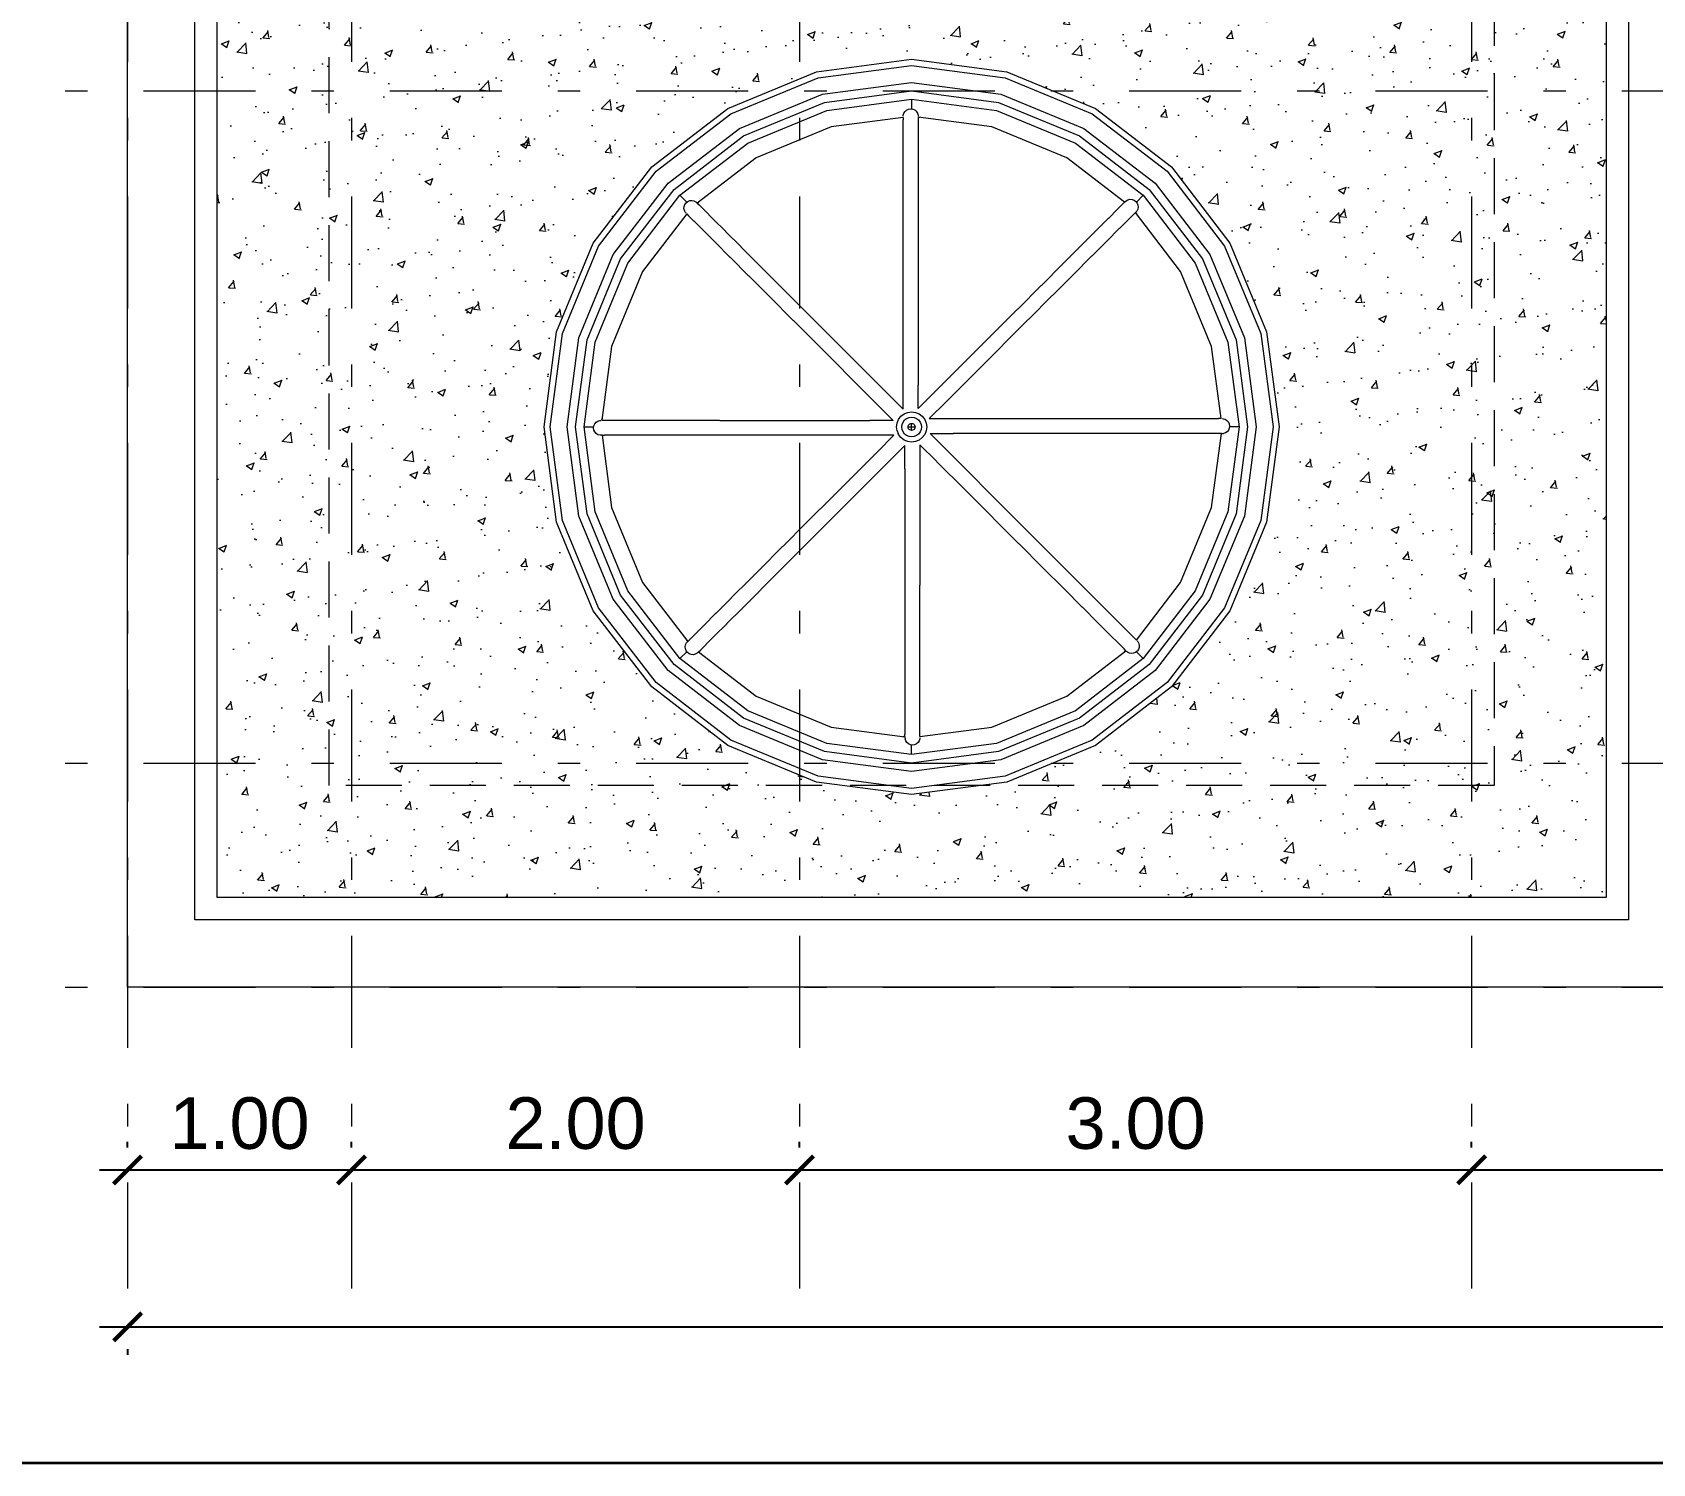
# Model space of a CAD drawing. Header units: millimetres. Extents: x -667 to -468, y -723 to -475.
# Drawn here: x -659.57 to -652.34, y -554.4 to -548.01 of the extents above; entities that cross this region are included whole.
import ezdxf

# ---------------------------------------------------------------- set-up
doc = ezdxf.new("R2010")
doc.units = ezdxf.units.MM
for name, pattern in [('CENTER', [2, 1.25, -0.25, 0.25, -0.25]), ('DASHDOT', [1, 0.5, -0.25, 0, -0.25]), ('DASHED2', [0.375, 0.25, -0.125])]:
    doc.linetypes.add(name, pattern=pattern)
doc.layers.get('0').update_dxf_attribs({"lineweight": 9})
doc.layers.get('Defpoints').update_dxf_attribs({"lineweight": 0})
for name, color, linetype, lineweight in [('dinding', 36, 'Continuous', 9), ('GRID', 250, 'CENTER', 0), ('NOTASI', 250, 'Continuous', 5)]:
    doc.layers.add(name, color=color, linetype=linetype, lineweight=lineweight)
doc.layers.add('KOP', color=1, linetype='Continuous')
doc.styles.get("Standard").update_dxf_attribs({"font": 'arial.ttf'})
doc.dimstyles.new('Copy of 1-100', dxfattribs={"dimtxt": 0.23, "dimasz": 0.125, "dimexe": 0.125, "dimexo": 0.1, "dimgap": 0.09, "dimtad": 1, "dimtoh": 1, "dimzin": 0, "dimdsep": 46, "dimtxsty": 'Standard', "dimblk": 'ARCHTICK', "dimcen": 0.09, "dimdle": 0.125, "dimclrt": 2, "dimadec": 0, "dimazin": 0, "dimtfac": 1, "dimtofl": 0, "dimtmove": 0, "dimatfit": 3, "dimldrblk": 'ARCHTICK', "dimfxl": 1, "dimtolj": 1, "dimtzin": 0, "dimarcsym": 0})

# ---------------------------------------------------------------- blocks, each defined once
blk = doc.blocks.new('EW2433')
at = {"layer": 'KOP', "color": 11, "ltscale": 0.1}
for p, q in [((500.4465, -209.5956), (483.0215, -209.5956)), ((483.0239, -209.5931), (500.4441, -209.5931))]:
    blk.add_line(p, q, dxfattribs=at)
blk = doc.blocks.new('VVC')
for p, q in [((-660.6042, -540.335), (-660.1795, -540.2791)), ((-660.5971, -540.3612), (-660.1795, -540.3063)), ((-660.1795, -540.2791), (-659.7549, -540.335)), ((-660.1795, -540.3063), (-659.7619, -540.3612)), ((-660.9999, -540.4989), (-660.6042, -540.335)), ((-660.9863, -540.5224), (-660.5971, -540.3612)), ((-660.5775, -540.4343), (-660.1795, -540.3819)), ((-660.1795, -540.3819), (-659.7815, -540.4343)), ((-659.7619, -540.3612), (-659.3728, -540.5224)), ((-659.7549, -540.335), (-659.3592, -540.4989)), ((-660.9484, -540.5879), (-660.5775, -540.4343)), ((-660.9294, -540.621), (-660.5677, -540.4712)), ((-660.5677, -540.4712), (-660.1795, -540.4201)), ((-660.558, -540.5074), (-660.1795, -540.4576)), ((-660.1795, -540.4201), (-659.7914, -540.4712)), ((-660.1795, -540.4576), (-659.8011, -540.5074)), ((-660.1795, -540.4576), (-660.1795, -540.5009)), ((-659.7914, -540.4712), (-659.4297, -540.621)), ((-659.7815, -540.4343), (-659.4106, -540.5879)), ((-661.3396, -540.7596), (-660.9999, -540.4989)), ((-661.3204, -540.7788), (-660.9863, -540.5224)), ((-660.9106, -540.6535), (-660.558, -540.5074)), ((-660.2167, -540.5381), (-660.5384, -540.5805)), ((-660.2167, -540.5381), (-660.2167, -540.5494)), ((-660.2167, -540.583), (-660.2167, -540.5494)), ((-660.2166, -540.5287), (-660.2139, -540.5198)), ((-660.2166, -540.5332), (-660.2166, -540.5287)), ((-660.2139, -540.5198), (-660.2088, -540.5119)), ((-660.2088, -540.5119), (-660.2016, -540.5058)), ((-660.2016, -540.5058), (-660.1931, -540.5018)), ((-660.1931, -540.5018), (-660.1838, -540.5004)), ((-660.1838, -540.5004), (-660.1744, -540.5015)), ((-660.1744, -540.5015), (-660.1658, -540.5052)), ((-660.1658, -540.5052), (-660.1585, -540.5112)), ((-660.1585, -540.5112), (-660.1532, -540.5189)), ((-660.1532, -540.5189), (-660.1502, -540.5277)), ((-660.1502, -540.5277), (-660.1499, -540.5332)), ((-659.8207, -540.5805), (-660.1498, -540.5371)), ((-660.1498, -540.5371), (-660.1498, -540.5484)), ((-660.1498, -540.5371), (-660.1423, -540.5381)), ((-660.1498, -540.5484), (-660.1498, -540.5485)), ((-660.1498, -540.5485), (-660.1498, -540.5821)), ((-659.8011, -540.5074), (-659.4484, -540.6535)), ((-659.3728, -540.5224), (-659.0386, -540.7788)), ((-659.3592, -540.4989), (-659.0194, -540.7596)), ((-661.2669, -540.8323), (-660.9484, -540.5879)), ((-661.24, -540.8593), (-660.9294, -540.621)), ((-660.5384, -540.5805), (-660.8728, -540.719)), ((-660.2167, -540.5831), (-660.2167, -540.583)), ((-660.2167, -540.5833), (-660.2167, -540.5831)), ((-660.2167, -540.6385), (-660.2167, -540.5833)), ((-660.1498, -540.5821), (-660.1498, -540.5823)), ((-660.1498, -540.5823), (-660.1498, -540.6376)), ((-659.4863, -540.719), (-659.8207, -540.5805)), ((-659.4297, -540.621), (-659.1191, -540.8593)), ((-659.4106, -540.5879), (-659.0921, -540.8323)), ((-661.2134, -540.8858), (-660.9106, -540.6535)), ((-660.2167, -540.6388), (-660.2167, -540.6385)), ((-660.2167, -540.6392), (-660.2167, -540.6388)), ((-660.2167, -540.7152), (-660.2167, -540.6392)), ((-660.1498, -540.6376), (-660.1498, -540.6382)), ((-660.1498, -540.6382), (-660.1498, -540.7145)), ((-659.4484, -540.6535), (-659.1456, -540.8858)), ((-661.6004, -541.0994), (-661.3396, -540.7596)), ((-660.8728, -540.719), (-661.1362, -540.921)), ((-660.2167, -540.7157), (-660.2167, -540.7152)), ((-660.2167, -540.7165), (-660.2167, -540.7157)), ((-660.2167, -540.8121), (-660.2167, -540.7165)), ((-660.1498, -540.7145), (-660.1498, -540.7155)), ((-660.1498, -540.7155), (-660.1498, -540.8115)), ((-659.2289, -540.9165), (-659.4863, -540.719)), ((-659.0194, -540.7596), (-658.7587, -541.0994)), ((-661.5768, -541.113), (-661.3204, -540.7788)), ((-661.5113, -541.1508), (-661.2669, -540.8323)), ((-660.2167, -540.8128), (-660.2167, -540.8121)), ((-660.2167, -540.814), (-660.2167, -540.8128)), ((-660.2167, -540.928), (-660.2167, -540.814)), ((-660.1498, -540.8115), (-660.1498, -540.813)), ((-660.1498, -540.813), (-660.1498, -540.9275)), ((-659.0921, -540.8323), (-658.8477, -541.1508)), ((-659.0386, -540.7788), (-658.7822, -541.113)), ((-661.4783, -541.1699), (-661.24, -540.8593)), ((-661.4458, -541.1886), (-661.2134, -540.8858)), ((-661.2134, -540.8858), (-661.1828, -540.9165)), ((-661.1787, -540.9133), (-661.17, -540.9098)), ((-661.17, -540.9098), (-661.1607, -540.9089)), ((-661.1607, -540.9089), (-661.1514, -540.9105)), ((-661.1514, -540.9105), (-661.1431, -540.9147)), ((-659.2289, -540.9165), (-659.2221, -540.9099)), ((-659.2221, -540.9099), (-659.2139, -540.9055)), ((-659.2139, -540.9055), (-659.2047, -540.9036)), ((-659.2047, -540.9036), (-659.1953, -540.9043)), ((-659.1953, -540.9043), (-659.1865, -540.9075)), ((-659.1865, -540.9075), (-659.1789, -540.9131)), ((-659.1456, -540.8858), (-659.1763, -540.9165)), ((-659.1456, -540.8858), (-658.9132, -541.1886)), ((-659.1191, -540.8593), (-658.8808, -541.1699)), ((-661.1828, -540.9691), (-661.3803, -541.2265)), ((-661.1957, -540.9449), (-661.195, -540.9355)), ((-661.1937, -540.9541), (-661.1957, -540.9449)), ((-661.195, -540.9355), (-661.1917, -540.9267)), ((-661.1893, -540.9623), (-661.1937, -540.9541)), ((-661.1917, -540.9267), (-661.1862, -540.9191)), ((-661.1862, -540.9656), (-661.1893, -540.9623)), ((-661.1862, -540.9191), (-661.1787, -540.9133)), ((-661.1828, -540.9691), (-661.1748, -540.977)), ((-661.151, -541.0008), (-661.1748, -540.9771)), ((-661.1362, -540.921), (-661.1431, -540.9147)), ((-661.1362, -540.921), (-661.1302, -540.9165)), ((-661.1362, -540.921), (-661.1282, -540.929)), ((-661.1282, -540.929), (-661.1281, -540.9291)), ((-661.1281, -540.9291), (-661.1044, -540.9528)), ((-661.1044, -540.9528), (-661.1042, -540.953)), ((-661.1042, -540.953), (-661.0651, -540.9921)), ((-660.2167, -540.9289), (-660.2167, -540.928)), ((-660.2167, -540.9304), (-660.2167, -540.9289)), ((-660.2167, -541.0613), (-660.2167, -540.9304)), ((-660.1498, -540.9275), (-660.1498, -540.9294)), ((-660.1498, -540.9294), (-660.1498, -541.0609)), ((-659.2998, -540.9875), (-659.2608, -540.9484)), ((-659.2608, -540.9484), (-659.2606, -540.9482)), ((-659.2606, -540.9482), (-659.2369, -540.9245)), ((-659.2289, -540.9165), (-659.2368, -540.9245)), ((-659.1889, -540.9711), (-659.2126, -540.9949)), ((-659.1888, -540.9711), (-659.1889, -540.9711)), ((-659.1808, -540.9631), (-659.1888, -540.9711)), ((-659.1808, -540.9631), (-659.1745, -540.9562)), ((-658.9788, -541.2265), (-659.1808, -540.9631)), ((-659.1808, -540.9631), (-659.1763, -540.9691)), ((-659.1789, -540.9131), (-659.1731, -540.9205)), ((-659.1703, -540.9478), (-659.1745, -540.9562)), ((-659.1731, -540.9205), (-659.1696, -540.9293)), ((-659.1687, -540.9386), (-659.1703, -540.9478)), ((-659.1696, -540.9293), (-659.1687, -540.9386)), ((-661.1508, -541.001), (-661.151, -541.0008)), ((-661.1118, -541.04), (-661.1508, -541.001)), ((-661.1113, -541.0406), (-661.1118, -541.04)), ((-661.0576, -541.0943), (-661.1113, -541.0406)), ((-661.0651, -540.9921), (-661.0647, -540.9926)), ((-661.0647, -540.9926), (-661.0108, -541.0465)), ((-661.0108, -541.0465), (-661.0101, -541.0472)), ((-661.0101, -541.0472), (-660.9422, -541.1151)), ((-659.4226, -541.1102), (-659.355, -541.0426)), ((-659.355, -541.0426), (-659.3541, -541.0417)), ((-659.3541, -541.0417), (-659.3003, -540.988)), ((-659.2524, -541.0346), (-659.3062, -541.0885)), ((-659.3003, -540.988), (-659.2998, -540.9875)), ((-659.2519, -541.0342), (-659.2524, -541.0346)), ((-659.2128, -540.9951), (-659.2519, -541.0342)), ((-659.2126, -540.9949), (-659.2128, -540.9951)), ((-661.7643, -541.4951), (-661.6004, -541.0994)), ((-661.738, -541.5021), (-661.5768, -541.113)), ((-661.0567, -541.0952), (-661.0576, -541.0943)), ((-660.989, -541.1628), (-661.0567, -541.0952)), ((-660.9422, -541.1151), (-660.9411, -541.1161)), ((-660.9411, -541.1161), (-660.8602, -541.1971)), ((-660.2167, -541.0643), (-660.2167, -541.0613)), ((-660.2167, -541.2102), (-660.2167, -541.0643)), ((-660.1498, -541.0609), (-660.1499, -541.0633)), ((-660.1499, -541.0633), (-660.1499, -541.2099)), ((-659.5045, -541.1922), (-659.4239, -541.1116)), ((-659.4239, -541.1116), (-659.4226, -541.1102)), ((-659.307, -541.0892), (-659.3749, -541.1571)), ((-659.3062, -541.0885), (-659.307, -541.0892)), ((-658.7822, -541.113), (-658.621, -541.5021)), ((-658.7587, -541.0994), (-658.5948, -541.4951)), ((-661.6649, -541.5217), (-661.5113, -541.1508)), ((-661.6281, -541.5316), (-661.4783, -541.1699)), ((-661.5919, -541.5413), (-661.4458, -541.1886)), ((-660.9877, -541.1641), (-660.989, -541.1628)), ((-660.9071, -541.2447), (-660.9877, -541.1641)), ((-660.8602, -541.1971), (-660.8588, -541.1985)), ((-660.8588, -541.1985), (-660.7658, -541.2914)), ((-659.5988, -541.2864), (-659.5063, -541.1939)), ((-659.5063, -541.1939), (-659.5045, -541.1922)), ((-659.3759, -541.1581), (-659.4569, -541.2391)), ((-659.3749, -541.1571), (-659.3759, -541.1581)), ((-658.9132, -541.1886), (-658.7672, -541.5413)), ((-658.8808, -541.1699), (-658.731, -541.5316)), ((-658.8477, -541.1508), (-658.6941, -541.5217)), ((-661.3803, -541.2265), (-661.5188, -541.5609)), ((-660.9053, -541.2465), (-660.9071, -541.2447)), ((-660.8128, -541.339), (-660.9053, -541.2465)), ((-660.2167, -541.2137), (-660.2167, -541.2102)), ((-660.2167, -541.8407), (-660.2167, -541.2137)), ((-660.1499, -541.2099), (-660.1499, -541.2128)), ((-660.1499, -541.2128), (-660.1499, -541.3726)), ((-659.4583, -541.2405), (-659.5512, -541.3334)), ((-659.4569, -541.2391), (-659.4583, -541.2405)), ((-658.8402, -541.5609), (-658.9788, -541.2265)), ((-660.8107, -541.3411), (-660.8128, -541.339)), ((-660.7075, -541.4443), (-660.8107, -541.3411)), ((-660.7658, -541.2914), (-660.7641, -541.2932)), ((-660.7641, -541.2932), (-660.6605, -541.3969)), ((-659.7041, -541.3918), (-659.6009, -541.2886)), ((-659.553, -541.3351), (-659.6566, -541.4388)), ((-659.6009, -541.2886), (-659.5988, -541.2864)), ((-659.5512, -541.3334), (-659.553, -541.3351)), ((-660.6605, -541.3969), (-660.6585, -541.3989)), ((-660.6585, -541.3989), (-660.5454, -541.5119)), ((-660.1499, -541.3726), (-660.1499, -541.3758)), ((-660.1499, -541.3758), (-660.1499, -541.5467)), ((-660.1499, -541.8376), (-659.7066, -541.3943)), ((-659.7066, -541.3943), (-659.7041, -541.3918)), ((-660.705, -541.4468), (-660.7075, -541.4443)), ((-660.2617, -541.8901), (-660.705, -541.4468)), ((-659.6586, -541.4408), (-659.7717, -541.5538)), ((-659.6566, -541.4388), (-659.6586, -541.4408)), ((-661.8202, -541.9197), (-661.7643, -541.4951)), ((-661.793, -541.9197), (-661.738, -541.5021)), ((-661.7173, -541.9197), (-661.6649, -541.5217)), ((-661.6792, -541.9197), (-661.6281, -541.5316)), ((-661.6417, -541.9197), (-661.5919, -541.5413)), ((-661.5188, -541.5609), (-661.5621, -541.89)), ((-660.5454, -541.5119), (-660.5432, -541.5141)), ((-660.5432, -541.5141), (-660.4223, -541.635)), ((-660.1499, -541.5467), (-660.1499, -541.5502)), ((-660.1499, -541.5502), (-660.1499, -541.73)), ((-659.7739, -541.5561), (-659.8948, -541.677)), ((-659.7717, -541.5538), (-659.7739, -541.5561)), ((-658.7979, -541.8826), (-658.8402, -541.5609)), ((-658.7672, -541.5413), (-658.7173, -541.9197)), ((-658.731, -541.5316), (-658.6798, -541.9197)), ((-658.6941, -541.5217), (-658.6417, -541.9197)), ((-658.621, -541.5021), (-658.5661, -541.9197)), ((-658.5948, -541.4951), (-658.5389, -541.9197)), ((-660.4223, -541.635), (-660.4199, -541.6375)), ((-660.4199, -541.6375), (-660.2928, -541.7646)), ((-659.8973, -541.6794), (-660.0244, -541.8065)), ((-659.8948, -541.677), (-659.8973, -541.6794)), ((-660.2928, -541.7646), (-660.2902, -541.7672)), ((-660.2167, -541.8407), (-660.2902, -541.7672)), ((-660.1499, -541.73), (-660.1499, -541.7336)), ((-660.1499, -541.8376), (-660.1499, -541.7336)), ((-660.197, -541.8546), (-660.1795, -541.8523)), ((-660.1795, -541.8523), (-660.1621, -541.8546)), ((-660.1005, -541.8826), (-660.027, -541.8091)), ((-660.0244, -541.8065), (-660.027, -541.8091)), ((-661.7643, -542.3444), (-661.8202, -541.9197)), ((-661.738, -542.3373), (-661.793, -541.9197)), ((-661.6649, -542.3178), (-661.7173, -541.9197)), ((-661.6281, -542.3079), (-661.6792, -541.9197)), ((-661.5919, -542.2982), (-661.6417, -541.9197)), ((-661.6417, -541.9197), (-661.5984, -541.9197)), ((-661.5989, -541.924), (-661.5977, -541.9147)), ((-661.5974, -541.9333), (-661.5989, -541.924)), ((-661.5977, -541.9147), (-661.594, -541.906)), ((-661.594, -541.906), (-661.5881, -541.8987)), ((-661.5881, -541.8987), (-661.5804, -541.8934)), ((-661.5804, -541.8934), (-661.5715, -541.8904)), ((-661.5715, -541.8904), (-661.5661, -541.8902)), ((-661.5621, -541.89), (-661.5612, -541.8826)), ((-661.5621, -541.89), (-661.5508, -541.89)), ((-661.5508, -541.89), (-661.5508, -541.89)), ((-661.5508, -541.89), (-661.5172, -541.89)), ((-661.5172, -541.89), (-661.5169, -541.89)), ((-661.5169, -541.89), (-661.4616, -541.89)), ((-661.4616, -541.89), (-661.461, -541.89)), ((-661.461, -541.89), (-661.3848, -541.89)), ((-661.3848, -541.89), (-661.3838, -541.89)), ((-661.3838, -541.89), (-661.2878, -541.89)), ((-661.2878, -541.89), (-661.2863, -541.89)), ((-661.2863, -541.89), (-661.1718, -541.89)), ((-661.1718, -541.89), (-661.1698, -541.89)), ((-661.1698, -541.89), (-661.0384, -541.89)), ((-661.0384, -541.89), (-661.036, -541.8901)), ((-661.036, -541.8901), (-660.8893, -541.8901)), ((-660.8893, -541.8901), (-660.8865, -541.8901)), ((-660.8865, -541.8901), (-660.7266, -541.8901)), ((-660.7266, -541.8901), (-660.7235, -541.8901)), ((-660.7235, -541.8901), (-660.5525, -541.8901)), ((-660.5525, -541.8901), (-660.5491, -541.8901)), ((-660.5491, -541.8901), (-660.3693, -541.8901)), ((-660.3693, -541.8901), (-660.3656, -541.8901)), ((-660.2617, -541.8901), (-660.3656, -541.8901)), ((-660.247, -541.9197), (-660.2447, -541.9023)), ((-660.2447, -541.9372), (-660.247, -541.9197)), ((-660.2447, -541.9023), (-660.243, -541.8982)), ((-660.243, -541.8982), (-660.2379, -541.886)), ((-660.2379, -541.886), (-660.2272, -541.8721)), ((-660.2272, -541.8721), (-660.2132, -541.8613)), ((-660.2238, -541.9197), (-660.2223, -541.9083)), ((-660.2223, -541.9312), (-660.2238, -541.9197)), ((-660.2223, -541.9083), (-660.2179, -541.8976)), ((-660.2179, -541.8976), (-660.2109, -541.8884)), ((-660.2132, -541.8613), (-660.2092, -541.8596)), ((-660.2109, -541.8884), (-660.2017, -541.8814)), ((-660.2092, -541.8596), (-660.197, -541.8546)), ((-660.2017, -541.8814), (-660.191, -541.8769)), ((-660.1949, -541.9197), (-660.1944, -541.9158)), ((-660.1944, -541.9237), (-660.1949, -541.9197)), ((-660.1949, -541.9197), (-660.1642, -541.9197)), ((-660.1944, -541.9158), (-660.1928, -541.9121)), ((-660.1928, -541.9274), (-660.1944, -541.9237)), ((-660.1928, -541.9121), (-660.1904, -541.9089)), ((-660.191, -541.8769), (-660.1795, -541.8754)), ((-660.1904, -541.9089), (-660.1872, -541.9064)), ((-660.1872, -541.9064), (-660.1835, -541.9049)), ((-660.1835, -541.9049), (-660.1795, -541.9044)), ((-660.1795, -541.8754), (-660.1681, -541.8769)), ((-660.1795, -541.9044), (-660.1756, -541.9049)), ((-660.1795, -541.9351), (-660.1795, -541.9044)), ((-660.1756, -541.9049), (-660.1718, -541.9064)), ((-660.1718, -541.9064), (-660.1687, -541.9089)), ((-660.1687, -541.9089), (-660.1662, -541.9121)), ((-660.1681, -541.8769), (-660.1574, -541.8814)), ((-660.1662, -541.9121), (-660.1647, -541.9158)), ((-660.1647, -541.9237), (-660.1662, -541.9274)), ((-660.1647, -541.9158), (-660.1642, -541.9197)), ((-660.1642, -541.9197), (-660.1647, -541.9237)), ((-660.1621, -541.8546), (-660.158, -541.8563)), ((-660.158, -541.8563), (-660.1458, -541.8613)), ((-660.1574, -541.8814), (-660.1482, -541.8884)), ((-660.1482, -541.8884), (-660.1412, -541.8976)), ((-660.1458, -541.8613), (-660.1318, -541.8721)), ((-660.1412, -541.8976), (-660.1367, -541.9083)), ((-660.1367, -541.9083), (-660.1352, -541.9197)), ((-660.1352, -541.9197), (-660.1367, -541.9312)), ((-660.1318, -541.8721), (-660.1211, -541.886)), ((-660.1211, -541.886), (-660.1194, -541.8901)), ((-660.1194, -541.8901), (-660.1144, -541.9023)), ((-660.1144, -541.9023), (-660.1121, -541.9197)), ((-660.1121, -541.9197), (-660.1144, -541.9372)), ((-660.1005, -541.8826), (-659.4735, -541.8826)), ((-659.4735, -541.8826), (-659.47, -541.8826)), ((-659.47, -541.8826), (-659.3241, -541.8826)), ((-659.3241, -541.8826), (-659.3211, -541.8826)), ((-659.3211, -541.8826), (-659.1902, -541.8826)), ((-659.1902, -541.8826), (-659.1887, -541.8826)), ((-659.1887, -541.8826), (-659.1878, -541.8826)), ((-659.1878, -541.8826), (-659.0738, -541.8826)), ((-659.0738, -541.8826), (-659.0726, -541.8826)), ((-659.0726, -541.8826), (-659.0719, -541.8826)), ((-659.0719, -541.8826), (-658.9762, -541.8826)), ((-658.9762, -541.8826), (-658.9755, -541.8826)), ((-658.9755, -541.8826), (-658.975, -541.8826)), ((-658.975, -541.8826), (-658.899, -541.8826)), ((-658.899, -541.8826), (-658.8985, -541.8826)), ((-658.8985, -541.8826), (-658.8983, -541.8826)), ((-658.8983, -541.8826), (-658.8431, -541.8826)), ((-658.8431, -541.8826), (-658.8429, -541.8826)), ((-658.8429, -541.8826), (-658.8428, -541.8826)), ((-658.8428, -541.8826), (-658.8092, -541.8826)), ((-658.7979, -541.8826), (-658.8092, -541.8826)), ((-658.793, -541.8826), (-658.7885, -541.8827)), ((-658.7885, -541.8827), (-658.7796, -541.8854)), ((-658.7796, -541.8854), (-658.7717, -541.8905)), ((-658.7717, -541.8905), (-658.7656, -541.8976)), ((-658.7173, -541.9197), (-658.7672, -542.2982)), ((-658.7656, -541.8976), (-658.7616, -541.9062)), ((-658.7613, -541.9248), (-658.765, -541.9335)), ((-658.7616, -541.9062), (-658.7602, -541.9155)), ((-658.7602, -541.9155), (-658.7613, -541.9248)), ((-658.7173, -541.9197), (-658.7607, -541.9197)), ((-658.6798, -541.9197), (-658.731, -542.3079)), ((-658.6417, -541.9197), (-658.6941, -542.3178)), ((-658.5661, -541.9197), (-658.621, -542.3373)), ((-658.5389, -541.9197), (-658.5948, -542.3444)), ((-661.5935, -541.9419), (-661.5974, -541.9333)), ((-661.5874, -541.949), (-661.5935, -541.9419)), ((-661.5795, -541.9541), (-661.5874, -541.949)), ((-661.5705, -541.9568), (-661.5795, -541.9541)), ((-661.5612, -541.9569), (-661.5705, -541.9568)), ((-661.5612, -541.9569), (-661.5188, -542.2786)), ((-661.5612, -541.9569), (-661.5499, -541.9569)), ((-661.5163, -541.9569), (-661.5498, -541.9569)), ((-661.5162, -541.9569), (-661.5163, -541.9569)), ((-661.516, -541.9569), (-661.5162, -541.9569)), ((-661.4608, -541.9569), (-661.516, -541.9569)), ((-661.4605, -541.9569), (-661.4608, -541.9569)), ((-661.46, -541.9569), (-661.4605, -541.9569)), ((-661.3841, -541.9569), (-661.46, -541.9569)), ((-661.3836, -541.9569), (-661.3841, -541.9569)), ((-661.3828, -541.9569), (-661.3836, -541.9569)), ((-661.2872, -541.9569), (-661.3828, -541.9569)), ((-661.2864, -541.9569), (-661.2872, -541.9569)), ((-661.2853, -541.9569), (-661.2864, -541.9569)), ((-661.1713, -541.9569), (-661.2853, -541.9569)), ((-661.1704, -541.9569), (-661.1713, -541.9569)), ((-661.1688, -541.9569), (-661.1704, -541.9569)), ((-661.038, -541.9569), (-661.1688, -541.9569)), ((-661.035, -541.9569), (-661.038, -541.9569)), ((-660.8891, -541.9569), (-661.035, -541.9569)), ((-660.8855, -541.9569), (-660.8891, -541.9569)), ((-660.2586, -541.9569), (-660.8855, -541.9569)), ((-660.2586, -541.9569), (-660.3321, -542.0304)), ((-660.2447, -541.9372), (-660.2396, -541.9494)), ((-660.2379, -541.9535), (-660.2396, -541.9494)), ((-660.2272, -541.9674), (-660.2379, -541.9535)), ((-660.2132, -541.9781), (-660.2272, -541.9674)), ((-660.2179, -541.9419), (-660.2223, -541.9312)), ((-660.2109, -541.9511), (-660.2179, -541.9419)), ((-660.2011, -541.9832), (-660.2132, -541.9781)), ((-660.2017, -541.9581), (-660.2109, -541.9511)), ((-660.191, -541.9625), (-660.2017, -541.9581)), ((-660.197, -541.9849), (-660.2011, -541.9832)), ((-660.1795, -541.9872), (-660.197, -541.9849)), ((-660.1904, -541.9306), (-660.1928, -541.9274)), ((-660.1795, -541.964), (-660.191, -541.9625)), ((-660.1872, -541.933), (-660.1904, -541.9306)), ((-660.1835, -541.9346), (-660.1872, -541.933)), ((-660.1795, -541.9351), (-660.1835, -541.9346)), ((-660.1756, -541.9346), (-660.1795, -541.9351)), ((-660.1681, -541.9625), (-660.1795, -541.964)), ((-660.1621, -541.9849), (-660.1795, -541.9872)), ((-660.1718, -541.933), (-660.1756, -541.9346)), ((-660.1687, -541.9306), (-660.1718, -541.933)), ((-660.1662, -541.9274), (-660.1687, -541.9306)), ((-660.1574, -541.9581), (-660.1681, -541.9625)), ((-660.1499, -541.9798), (-660.1621, -541.9849)), ((-660.1482, -541.9511), (-660.1574, -541.9581)), ((-660.1458, -541.9781), (-660.1499, -541.9798)), ((-660.1412, -541.9419), (-660.1482, -541.9511)), ((-660.1318, -541.9674), (-660.1458, -541.9781)), ((-660.1367, -541.9312), (-660.1412, -541.9419)), ((-660.1211, -541.9535), (-660.1318, -541.9674)), ((-660.1161, -541.9413), (-660.1211, -541.9535)), ((-660.1144, -541.9372), (-660.1161, -541.9413)), ((-660.0974, -541.9494), (-659.9934, -541.9493)), ((-660.0974, -541.9494), (-659.654, -542.3927)), ((-659.9898, -541.9494), (-659.9934, -541.9493)), ((-659.81, -541.9494), (-659.9898, -541.9494)), ((-659.8065, -541.9494), (-659.81, -541.9494)), ((-659.6356, -541.9494), (-659.8065, -541.9494)), ((-659.6324, -541.9494), (-659.6356, -541.9494)), ((-659.4725, -541.9494), (-659.6324, -541.9494)), ((-659.4697, -541.9494), (-659.4725, -541.9494)), ((-659.3231, -541.9494), (-659.4697, -541.9494)), ((-659.3207, -541.9494), (-659.3231, -541.9494)), ((-659.1892, -541.9494), (-659.3207, -541.9494)), ((-659.1873, -541.9494), (-659.1892, -541.9494)), ((-659.0728, -541.9494), (-659.1873, -541.9494)), ((-659.0713, -541.9494), (-659.0728, -541.9494)), ((-658.9753, -541.9494), (-659.0713, -541.9494)), ((-658.9742, -541.9495), (-658.9753, -541.9494)), ((-658.898, -541.9495), (-658.9742, -541.9495)), ((-658.8974, -541.9495), (-658.898, -541.9495)), ((-658.8421, -541.9495), (-658.8974, -541.9495)), ((-658.8419, -541.9495), (-658.8421, -541.9495)), ((-658.8082, -541.9495), (-658.8419, -541.9495)), ((-658.8402, -542.2786), (-658.7969, -541.9495)), ((-658.8082, -541.9495), (-658.8082, -541.9495)), ((-658.7969, -541.9495), (-658.8082, -541.9495)), ((-658.7969, -541.9495), (-658.7979, -541.9569)), ((-658.7969, -541.9495), (-658.7875, -541.9491)), ((-658.7787, -541.9461), (-658.7875, -541.9491)), ((-658.771, -541.9408), (-658.7787, -541.9461)), ((-658.765, -541.9335), (-658.771, -541.9408)), ((-660.2092, -542.0019), (-660.6525, -542.4452)), ((-660.4618, -542.1601), (-660.3347, -542.033)), ((-660.3347, -542.033), (-660.3321, -542.0304)), ((-660.2091, -542.1058), (-660.2092, -542.0019)), ((-660.1424, -541.9988), (-660.0689, -542.0723)), ((-660.1424, -541.9988), (-660.1424, -542.6257)), ((-660.2091, -542.1058), (-660.2092, -542.1095)), ((-660.2092, -542.1095), (-660.2092, -542.2893)), ((-660.0663, -542.0749), (-660.0689, -542.0723)), ((-659.9392, -542.202), (-660.0663, -542.0749)), ((-660.5851, -542.2834), (-660.4642, -542.1625)), ((-660.4642, -542.1625), (-660.4618, -542.1601)), ((-659.9367, -542.2044), (-659.9392, -542.202)), ((-659.8159, -542.3253), (-659.9367, -542.2044)), ((-661.5188, -542.2786), (-661.3803, -542.613)), ((-660.7004, -542.3987), (-660.5874, -542.2856)), ((-660.5874, -542.2856), (-660.5851, -542.2834)), ((-658.9788, -542.613), (-658.8402, -542.2786)), ((-661.6004, -542.7401), (-661.7643, -542.3444)), ((-661.5768, -542.7265), (-661.738, -542.3373)), ((-661.5113, -542.6886), (-661.6649, -542.3178)), ((-661.4783, -542.6696), (-661.6281, -542.3079)), ((-661.4458, -542.6508), (-661.5919, -542.2982)), ((-660.2092, -542.2893), (-660.2092, -542.2927)), ((-660.2092, -542.2927), (-660.2092, -542.4637)), ((-659.8136, -542.3276), (-659.8159, -542.3253)), ((-659.7006, -542.4406), (-659.8136, -542.3276)), ((-658.7672, -542.2982), (-658.9132, -542.6508)), ((-658.731, -542.3079), (-658.8808, -542.6696)), ((-658.6941, -542.3178), (-658.8477, -542.6886)), ((-658.621, -542.3373), (-658.7822, -542.7265)), ((-658.5948, -542.3444), (-658.7587, -542.7401)), ((-660.8061, -542.5043), (-660.7024, -542.4007)), ((-660.7024, -542.4007), (-660.7004, -542.3987)), ((-659.654, -542.3927), (-659.6515, -542.3952)), ((-659.6515, -542.3952), (-659.5484, -542.4984)), ((-660.655, -542.4477), (-660.7581, -542.5509)), ((-660.6525, -542.4452), (-660.655, -542.4477)), ((-660.2092, -542.4637), (-660.2092, -542.4669)), ((-660.2092, -542.4669), (-660.2092, -542.6267)), ((-659.6986, -542.4426), (-659.7006, -542.4406)), ((-659.5949, -542.5463), (-659.6986, -542.4426)), ((-659.5484, -542.4984), (-659.5462, -542.5005)), ((-659.5462, -542.5005), (-659.4537, -542.593)), ((-660.9008, -542.599), (-660.8078, -542.506)), ((-660.7603, -542.553), (-660.8528, -542.6456)), ((-660.8078, -542.506), (-660.8061, -542.5043)), ((-660.7581, -542.5509), (-660.7603, -542.553)), ((-659.5932, -542.548), (-659.5949, -542.5463)), ((-659.5003, -542.641), (-659.5932, -542.548)), ((-661.3803, -542.613), (-661.1782, -542.8764)), ((-660.9831, -542.6813), (-660.9022, -542.6004)), ((-660.8545, -542.6473), (-660.9351, -542.7279)), ((-660.9022, -542.6004), (-660.9008, -542.599)), ((-660.8528, -542.6456), (-660.8545, -542.6473)), ((-660.2092, -542.6267), (-660.2092, -542.6295)), ((-660.2092, -542.6295), (-660.2092, -542.7762)), ((-660.1424, -542.6293), (-660.1424, -542.6257)), ((-660.1424, -542.7752), (-660.1424, -542.6293)), ((-659.4989, -542.6424), (-659.5003, -542.641)), ((-659.4179, -542.7233), (-659.4989, -542.6424)), ((-659.4537, -542.593), (-659.452, -542.5947)), ((-659.452, -542.5947), (-659.3714, -542.6754)), ((-659.1763, -542.8704), (-658.9788, -542.613)), ((-661.2669, -543.0071), (-661.5113, -542.6886)), ((-661.24, -542.9802), (-661.4783, -542.6696)), ((-661.2134, -542.9536), (-661.4458, -542.6508)), ((-661.0521, -542.7503), (-660.9842, -542.6824)), ((-660.9842, -542.6824), (-660.9831, -542.6813)), ((-659.3714, -542.6754), (-659.37, -542.6767)), ((-659.37, -542.6767), (-659.3024, -542.7443)), ((-658.9132, -542.6508), (-659.1456, -542.9536)), ((-658.8808, -542.6696), (-659.1191, -542.9802)), ((-658.8477, -542.6886), (-659.0921, -543.0071)), ((-661.3396, -543.0798), (-661.6004, -542.7401)), ((-661.3204, -543.0606), (-661.5768, -542.7265)), ((-661.1067, -542.8049), (-661.0528, -542.751)), ((-661.0528, -542.751), (-661.0521, -542.7503)), ((-660.9365, -542.7292), (-661.0041, -542.7969)), ((-660.9351, -542.7279), (-660.9365, -542.7292)), ((-660.2092, -542.7762), (-660.2092, -542.7786)), ((-660.2092, -542.7786), (-660.2092, -542.91)), ((-660.1424, -542.7782), (-660.1424, -542.7752)), ((-660.1424, -542.909), (-660.1424, -542.7782)), ((-659.4169, -542.7244), (-659.4179, -542.7233)), ((-659.349, -542.7923), (-659.4169, -542.7244)), ((-659.3483, -542.793), (-659.349, -542.7923)), ((-659.3024, -542.7443), (-659.3015, -542.7452)), ((-659.3015, -542.7452), (-659.2478, -542.7989)), ((-658.7822, -542.7265), (-659.0386, -543.0606)), ((-658.7587, -542.7401), (-659.0194, -543.0798)), ((-661.1702, -542.8683), (-661.1464, -542.8446)), ((-661.1464, -542.8446), (-661.1462, -542.8444)), ((-661.1462, -542.8444), (-661.1071, -542.8053)), ((-661.1071, -542.8053), (-661.1067, -542.8049)), ((-661.0592, -542.852), (-661.0982, -542.891)), ((-661.0587, -542.8515), (-661.0592, -542.852)), ((-661.005, -542.7978), (-661.0587, -542.8515)), ((-661.0041, -542.7969), (-661.005, -542.7978)), ((-659.2944, -542.8469), (-659.3483, -542.793)), ((-659.294, -542.8473), (-659.2944, -542.8469)), ((-659.2549, -542.8865), (-659.294, -542.8473)), ((-659.2478, -542.7989), (-659.2473, -542.7994)), ((-659.2473, -542.7994), (-659.2082, -542.8385)), ((-659.2082, -542.8385), (-659.208, -542.8387)), ((-659.208, -542.8387), (-659.1843, -542.8624)), ((-659.1763, -542.8704), (-659.1843, -542.8624)), ((-661.2134, -542.9536), (-661.1828, -542.923)), ((-661.1904, -542.9009), (-661.1887, -542.8916)), ((-661.1894, -542.9102), (-661.1904, -542.9009)), ((-661.1859, -542.919), (-661.1894, -542.9102)), ((-661.1887, -542.8916), (-661.1846, -542.8833)), ((-661.1801, -542.9264), (-661.1859, -542.919)), ((-661.1782, -542.8764), (-661.1846, -542.8833)), ((-661.1782, -542.8764), (-661.1828, -542.8704)), ((-661.1725, -542.932), (-661.1801, -542.9264)), ((-661.1782, -542.8764), (-661.1702, -542.8684)), ((-661.1637, -542.9352), (-661.1725, -542.932)), ((-661.1702, -542.8684), (-661.1702, -542.8683)), ((-661.1543, -542.9359), (-661.1637, -542.9352)), ((-661.1452, -542.934), (-661.1543, -542.9359)), ((-661.1369, -542.9295), (-661.1452, -542.934)), ((-661.1302, -542.923), (-661.1369, -542.9295)), ((-661.1302, -542.923), (-661.1222, -542.915)), ((-661.1302, -542.923), (-660.8728, -543.1205)), ((-661.0985, -542.8912), (-661.1222, -542.915)), ((-661.0982, -542.891), (-661.0985, -542.8912)), ((-660.2092, -542.91), (-660.2092, -542.912)), ((-660.2092, -542.912), (-660.2092, -543.0265)), ((-660.1423, -542.9106), (-660.1424, -542.909)), ((-660.1424, -542.9115), (-660.1423, -542.9106)), ((-660.1424, -543.0255), (-660.1424, -542.9115)), ((-659.4863, -543.1205), (-659.2229, -542.9184)), ((-659.2547, -542.8866), (-659.2549, -542.8865)), ((-659.2309, -542.9104), (-659.2547, -542.8866)), ((-659.2309, -542.9104), (-659.2309, -542.9104)), ((-659.2229, -542.9184), (-659.2309, -542.9104)), ((-659.2229, -542.9184), (-659.2289, -542.923)), ((-659.216, -542.9248), (-659.22, -542.9211)), ((-659.2076, -542.9289), (-659.216, -542.9248)), ((-659.1984, -542.9306), (-659.2076, -542.9289)), ((-659.189, -542.9296), (-659.1984, -542.9306)), ((-659.1803, -542.9261), (-659.189, -542.9296)), ((-659.1729, -542.9204), (-659.1803, -542.9261)), ((-659.1456, -542.9536), (-659.1763, -542.923)), ((-659.1729, -542.8739), (-659.1697, -542.8771)), ((-659.1673, -542.9128), (-659.1729, -542.9204)), ((-659.1697, -542.8771), (-659.1653, -542.8854)), ((-659.1641, -542.9039), (-659.1673, -542.9128)), ((-659.1653, -542.8854), (-659.1634, -542.8946)), ((-659.1634, -542.8946), (-659.1641, -542.9039)), ((-660.9484, -543.2515), (-661.2669, -543.0071)), ((-660.9294, -543.2185), (-661.24, -542.9802)), ((-660.9106, -543.186), (-661.2134, -542.9536)), ((-659.1456, -542.9536), (-659.4484, -543.186)), ((-659.1191, -542.9802), (-659.4297, -543.2185)), ((-659.0921, -543.0071), (-659.4106, -543.2515)), ((-660.9999, -543.3406), (-661.3396, -543.0798)), ((-660.9863, -543.317), (-661.3204, -543.0606)), ((-660.2092, -543.0265), (-660.2092, -543.028)), ((-660.2092, -543.028), (-660.2092, -543.124)), ((-660.1423, -543.0267), (-660.1424, -543.0255)), ((-660.1424, -543.0274), (-660.1423, -543.0267)), ((-660.1424, -543.123), (-660.1424, -543.0274)), ((-659.0386, -543.0606), (-659.3728, -543.317)), ((-659.0194, -543.0798), (-659.3592, -543.3406)), ((-660.8728, -543.1205), (-660.5384, -543.259)), ((-660.2092, -543.124), (-660.2093, -543.125)), ((-660.2093, -543.125), (-660.2093, -543.2012)), ((-660.1423, -543.1238), (-660.1424, -543.123)), ((-660.1424, -543.1243), (-660.1423, -543.1238)), ((-660.1424, -543.2003), (-660.1424, -543.1243)), ((-659.8207, -543.259), (-659.4863, -543.1205)), ((-660.5677, -543.3683), (-660.9294, -543.2185)), ((-660.558, -543.3321), (-660.9106, -543.186)), ((-660.2093, -543.2012), (-660.2093, -543.2018)), ((-660.2093, -543.2018), (-660.2093, -543.2572)), ((-660.1423, -543.2007), (-660.1424, -543.2003)), ((-660.1424, -543.201), (-660.1423, -543.2007)), ((-660.1424, -543.2562), (-660.1424, -543.201)), ((-659.4484, -543.186), (-659.8011, -543.3321)), ((-659.4297, -543.2185), (-659.7914, -543.3683)), ((-660.5775, -543.4052), (-660.9484, -543.2515)), ((-660.5384, -543.259), (-660.2093, -543.3023)), ((-660.2093, -543.2572), (-660.2093, -543.2574)), ((-660.2093, -543.2574), (-660.2093, -543.291)), ((-660.2093, -543.3023), (-660.2093, -543.2911)), ((-660.1423, -543.2564), (-660.1424, -543.2562)), ((-660.1423, -543.2565), (-660.1423, -543.2564)), ((-660.1423, -543.29), (-660.1423, -543.2565)), ((-660.1423, -543.3014), (-659.8207, -543.259)), ((-660.1423, -543.2901), (-660.1423, -543.29)), ((-660.1423, -543.3014), (-660.1423, -543.2901)), ((-659.4106, -543.2515), (-659.7815, -543.4052)), ((-660.6042, -543.5045), (-660.9999, -543.3406)), ((-660.5971, -543.4782), (-660.9863, -543.317)), ((-660.1795, -543.4194), (-660.5677, -543.3683)), ((-660.1795, -543.3819), (-660.558, -543.3321)), ((-660.2093, -543.3023), (-660.2167, -543.3014)), ((-660.2093, -543.3023), (-660.2089, -543.3117)), ((-660.2059, -543.3206), (-660.2089, -543.3117)), ((-660.2006, -543.3283), (-660.2059, -543.3206)), ((-660.1933, -543.3342), (-660.2006, -543.3283)), ((-660.1846, -543.3379), (-660.1933, -543.3342)), ((-660.1753, -543.3391), (-660.1846, -543.3379)), ((-659.8011, -543.3321), (-660.1795, -543.3819)), ((-660.1795, -543.3819), (-660.1795, -543.3386)), ((-659.7914, -543.3683), (-660.1795, -543.4194)), ((-660.1659, -543.3377), (-660.1753, -543.3391)), ((-660.1574, -543.3337), (-660.1659, -543.3377)), ((-660.1503, -543.3276), (-660.1574, -543.3337)), ((-660.1452, -543.3197), (-660.1503, -543.3276)), ((-660.1425, -543.3108), (-660.1452, -543.3197)), ((-660.1424, -543.3063), (-660.1425, -543.3108)), ((-659.3728, -543.317), (-659.7619, -543.4782)), ((-659.3592, -543.3406), (-659.7549, -543.5045)), ((-660.1795, -543.4576), (-660.5775, -543.4052)), ((-659.7815, -543.4052), (-660.1795, -543.4576)), ((-660.1795, -543.5604), (-660.6042, -543.5045)), ((-660.1795, -543.5332), (-660.5971, -543.4782)), ((-659.7619, -543.4782), (-660.1795, -543.5332)), ((-659.7549, -543.5045), (-660.1795, -543.5604))]:
    blk.add_line(p, q)
blk = doc.blocks.new('_ArchTick')
at = {"color": 0, "linetype": 'ByBlock', "const_width": 0.15}
blk.add_lwpolyline([(-0.5, -0.5), (0.5, 0.5)], dxfattribs=at)
blk = doc.blocks.new('*D732')
at = {"layer": 'Defpoints', "color": 0}
for p in [(-659.1483, -553.086), (-658.1483, -553.086), (-658.1483, -553.086)]:
    blk.add_point(p, dxfattribs=at)
at = {"layer": 'NOTASI', "color": 0, "lineweight": -2}
for p, q in [((-659.1483, -552.986), (-659.1483, -552.961)), ((-658.1483, -552.986), (-658.1483, -552.961)), ((-659.2733, -553.086), (-658.0233, -553.086))]:
    blk.add_line(p, q, dxfattribs=at)
at = {"layer": 'NOTASI', "color": 0, "lineweight": -2, "xscale": 0.125, "yscale": 0.125, "zscale": 0.125, "rotation": 180}
blk.add_blockref('_ArchTick', (-659.1483, -553.086), dxfattribs=at)
at = {"layer": 'NOTASI', "color": 0, "lineweight": -2, "xscale": 0.125, "yscale": 0.125, "zscale": 0.125}
blk.add_blockref('_ArchTick', (-658.1483, -553.086), dxfattribs=at)
at = {"layer": 'NOTASI', "color": 2, "insert": (-658.6483, -552.8785), "char_height": 0.23, "attachment_point": 5}
blk.add_mtext('\\A1;1.00', dxfattribs=at)
blk = doc.blocks.new('*D733')
at = {"layer": 'Defpoints', "color": 0}
for p in [(-659.1483, -553.786), (-641.1483, -553.786), (-641.1483, -553.786)]:
    blk.add_point(p, dxfattribs=at)
at = {"layer": 'NOTASI', "color": 0, "lineweight": -2}
for p, q in [((-641.1483, -553.686), (-641.1483, -553.661)), ((-659.2733, -553.786), (-641.0233, -553.786)), ((-659.1483, -553.886), (-659.1483, -553.911))]:
    blk.add_line(p, q, dxfattribs=at)
at = {"layer": 'NOTASI', "color": 0, "lineweight": -2, "xscale": 0.125, "yscale": 0.125, "zscale": 0.125, "rotation": 180}
blk.add_blockref('_ArchTick', (-659.1483, -553.786), dxfattribs=at)
at = {"layer": 'NOTASI', "color": 0, "lineweight": -2, "xscale": 0.125, "yscale": 0.125, "zscale": 0.125}
blk.add_blockref('_ArchTick', (-641.1483, -553.786), dxfattribs=at)
at = {"layer": 'NOTASI', "color": 2, "insert": (-650.1483, -553.5785), "char_height": 0.23, "attachment_point": 5}
blk.add_mtext('\\A1;18.00', dxfattribs=at)
blk = doc.blocks.new('*D734')
at = {"layer": 'Defpoints', "color": 0}
for p in [(-658.1483, -553.086), (-656.1483, -553.086), (-656.1483, -553.086)]:
    blk.add_point(p, dxfattribs=at)
at = {"layer": 'NOTASI', "color": 0, "lineweight": -2}
for p, q in [((-658.1483, -552.986), (-658.1483, -552.961)), ((-656.1483, -552.986), (-656.1483, -552.961)), ((-658.2733, -553.086), (-656.0233, -553.086))]:
    blk.add_line(p, q, dxfattribs=at)
at = {"layer": 'NOTASI', "color": 0, "lineweight": -2, "xscale": 0.125, "yscale": 0.125, "zscale": 0.125, "rotation": 180}
blk.add_blockref('_ArchTick', (-658.1483, -553.086), dxfattribs=at)
at = {"layer": 'NOTASI', "color": 0, "lineweight": -2, "xscale": 0.125, "yscale": 0.125, "zscale": 0.125}
blk.add_blockref('_ArchTick', (-656.1483, -553.086), dxfattribs=at)
at = {"layer": 'NOTASI', "color": 2, "insert": (-657.1483, -552.8785), "char_height": 0.23, "attachment_point": 5}
blk.add_mtext('\\A1;2.00', dxfattribs=at)
blk = doc.blocks.new('*D735')
at = {"layer": 'Defpoints', "color": 0}
for p in [(-656.1483, -553.086), (-653.1483, -553.086), (-653.1483, -553.086)]:
    blk.add_point(p, dxfattribs=at)
at = {"layer": 'NOTASI', "color": 0, "lineweight": -2}
for p, q in [((-656.1483, -552.986), (-656.1483, -552.961)), ((-653.1483, -552.986), (-653.1483, -552.961)), ((-656.2733, -553.086), (-653.0233, -553.086))]:
    blk.add_line(p, q, dxfattribs=at)
at = {"layer": 'NOTASI', "color": 0, "lineweight": -2, "xscale": 0.125, "yscale": 0.125, "zscale": 0.125, "rotation": 180}
blk.add_blockref('_ArchTick', (-656.1483, -553.086), dxfattribs=at)
at = {"layer": 'NOTASI', "color": 0, "lineweight": -2, "xscale": 0.125, "yscale": 0.125, "zscale": 0.125}
blk.add_blockref('_ArchTick', (-653.1483, -553.086), dxfattribs=at)
at = {"layer": 'NOTASI', "color": 2, "insert": (-654.6483, -552.8784), "char_height": 0.23, "attachment_point": 5}
blk.add_mtext('\\A1;3.00', dxfattribs=at)
blk = doc.blocks.new('*D736')
at = {"layer": 'Defpoints', "color": 0}
for p in [(-653.1483, -553.086), (-649.6483, -553.086), (-649.6483, -553.086)]:
    blk.add_point(p, dxfattribs=at)
at = {"layer": 'NOTASI', "color": 0, "lineweight": -2}
for p, q in [((-653.1483, -552.986), (-653.1483, -552.961)), ((-649.6483, -552.986), (-649.6483, -552.961)), ((-653.2733, -553.086), (-649.5233, -553.086))]:
    blk.add_line(p, q, dxfattribs=at)
at = {"layer": 'NOTASI', "color": 0, "lineweight": -2, "xscale": 0.125, "yscale": 0.125, "zscale": 0.125, "rotation": 180}
blk.add_blockref('_ArchTick', (-653.1483, -553.086), dxfattribs=at)
at = {"layer": 'NOTASI', "color": 0, "lineweight": -2, "xscale": 0.125, "yscale": 0.125, "zscale": 0.125}
blk.add_blockref('_ArchTick', (-649.6483, -553.086), dxfattribs=at)
at = {"layer": 'NOTASI', "color": 2, "insert": (-651.3983, -552.8784), "char_height": 0.23, "attachment_point": 5}
blk.add_mtext('\\A1;3.50', dxfattribs=at)

msp = doc.modelspace()

# ---------------------------------------------------------------- hatches: boundary and pattern name
at = {"layer": 'NOTASI'}
h = msp.add_hatch(dxfattribs=at)
h.set_pattern_fill('AR-CONC', color=256, scale=0.002, style=0)
h.set_pattern_definition([(50, (0, 0), (0.36436934, -0.03187817), [0.0381, -0.4191]), (355, (0, 0), (-0.07048565, 0.38211329), [0.03048, -0.33528]), (100.451, (0.03036, -0.00266), (0.293885, 0.35023338), [0.03238, -0.35618]), (46.1842, (0, 0.1016), (0.54215808, -0.08408466), [0.05715, -0.62865]), (96.6356, (0.0452, 0.0946), (0.47480847, 0.4948511), [0.04857, -0.53427]), (351.184, (0, 0.1016), (0.4748092, 0.49485024), [0.04572, -0.50292]), (21, (0.0508, 0.0762), (0.30322976, -0.20453104), [0.0381, -0.4191]), (326, (0.0508, 0.0762), (0.12360406, 0.36837593), [0.03048, -0.33528]), (71.4514, (0.07607, 0.05916), (0.42683298, 0.16384572), [0.03238, -0.35618]), (37.5, (0, 0), (0.006177207, 0.169110078), [0, -0.331216, 0, -0.34036, 0, -0.33655]), (7.5, (0, 0), (0.133639325, 0.20036115), [0, -0.194056, 0, -0.323596, 0, -0.12827]), (327.5, (-0.11328, 0), (0.27118119, -0.011457488), [0, -0.127, 0, -0.39624, 0, -0.52578]), (317.5, (-0.16408, 0), (0.29625836, 0.05085298), [0, -0.1651, 0, -0.263144, 0, -0.37338])])
h.paths.add_polyline_path([(-653.0483, -546.4142, -0.510916), (-653.316, -546.3206), (-657.9806, -546.3206, -0.510891), (-658.2483, -546.4143), (-658.2483, -551.3706), (-655.9571, -551.3706), (-656.0729, -551.3554), (-656.4686, -551.1915), (-656.8084, -550.9308), (-657.0691, -550.591), (-657.233, -550.1953), (-657.2889, -549.7706), (-657.233, -549.346), (-657.0691, -548.9503), (-656.8084, -548.6105), (-656.4686, -548.3498), (-656.0729, -548.1859), (-655.6483, -548.13), (-655.2237, -548.1859), (-654.828, -548.3498), (-654.4882, -548.6105), (-654.2274, -548.9503), (-654.0635, -549.346), (-654.0076, -549.7706), (-654.0635, -550.1953), (-654.2274, -550.591), (-654.4882, -550.9308), (-654.828, -551.1915), (-655.2237, -551.3554), (-655.3395, -551.3706), (-653.0483, -551.3706)], flags=17)
h.paths.add_polyline_path([(-652.5483, -546.3206), (-652.9806, -546.3206, -0.169783), (-653.0483, -546.4142), (-653.0483, -551.3706), (-655.3395, -551.3706), (-655.6483, -551.4113), (-655.9571, -551.3706), (-658.2483, -551.3706), (-658.2483, -546.4143, -0.088809), (-658.2919, -546.3706), (-658.7483, -546.3706), (-658.7483, -551.8706), (-652.5483, -551.8706)])

# ---------------------------------------------------------------- linework, layer by layer
at = {"layer": 'dinding', "ltscale": 0.01}
for p, q in [((-659.1483, -552.2706), (-659.1483, -532.2706)), ((-641.1483, -552.2706), (-659.1483, -552.2706))]:
    msp.add_line(p, q, dxfattribs=at)
at = {"layer": 'dinding'}
for points in [[(-652.4483, -546.3206), (-652.4483, -551.9706), (-658.8483, -551.9706), (-658.8483, -546.2706), (-658.3233, -546.2706)], [(-652.5483, -546.3206), (-652.5483, -551.8706), (-658.7483, -551.8706), (-658.7483, -546.3706), (-658.2919, -546.3706)]]:
    msp.add_lwpolyline(points, dxfattribs=at)
at = {"layer": 'dinding', "linetype": 'DASHED2'}
msp.add_lwpolyline([(-653.0483, -546.3206), (-653.0483, -551.3706), (-658.2483, -551.3706), (-658.2483, -546.4143)], dxfattribs=at)
at = {"layer": 'GRID', "linetype": 'DASHDOT', "lineweight": 0}
for p, q in [((-659.1483, -530.0417), (-659.1483, -553.6152)), ((-658.1483, -530.0417), (-658.1483, -553.6152)), ((-656.1483, -530.0417), (-656.1483, -553.6152)), ((-653.1483, -530.0417), (-653.1483, -553.6152)), ((-662.3772, -548.2706), (-637.6281, -548.2706)), ((-662.3772, -551.2706), (-637.6281, -551.2706)), ((-662.3772, -552.2706), (-637.6281, -552.2706))]:
    msp.add_line(p, q, dxfattribs=at)

# ---------------------------------------------------------------- block references
at = {"xscale": 1.875, "yscale": 1.875, "zscale": 1.875}
msp.add_blockref('EW2433', (-1572.0485, -161.4046), dxfattribs=at)
at = {"layer": 'dinding'}
msp.add_blockref('VVC', (4.5312, -7.8509), dxfattribs=at)

# ---------------------------------------------------------------- dimensions: what is measured, and where the dimension line sits
at = {"layer": 'NOTASI'}
for base, p1, p2, picture, middle in [((-658.1483, -553.086), (-659.1483, -553.086), (-658.1483, -553.086), '*D732', (-658.6483, -552.8785)), ((-656.1483, -553.086), (-658.1483, -553.086), (-656.1483, -553.086), '*D734', (-657.1483, -552.8785)), ((-653.1483, -553.086), (-656.1483, -553.086), (-653.1483, -553.086), '*D735', (-654.6483, -552.8784)), ((-649.6483, -553.086), (-653.1483, -553.086), (-649.6483, -553.086), '*D736', (-651.3983, -552.8784)), ((-641.1483, -553.786), (-659.1483, -553.786), (-641.1483, -553.786), '*D733', (-650.1483, -553.5785))]:
    dim = msp.add_linear_dim(base=base, p1=p1, p2=p2, dimstyle='Copy of 1-100', dxfattribs=at)
    dim.commit()
    dim.dimension.update_dxf_attribs({"geometry": picture, "text_midpoint": middle})

doc.saveas('drawing.dxf')
